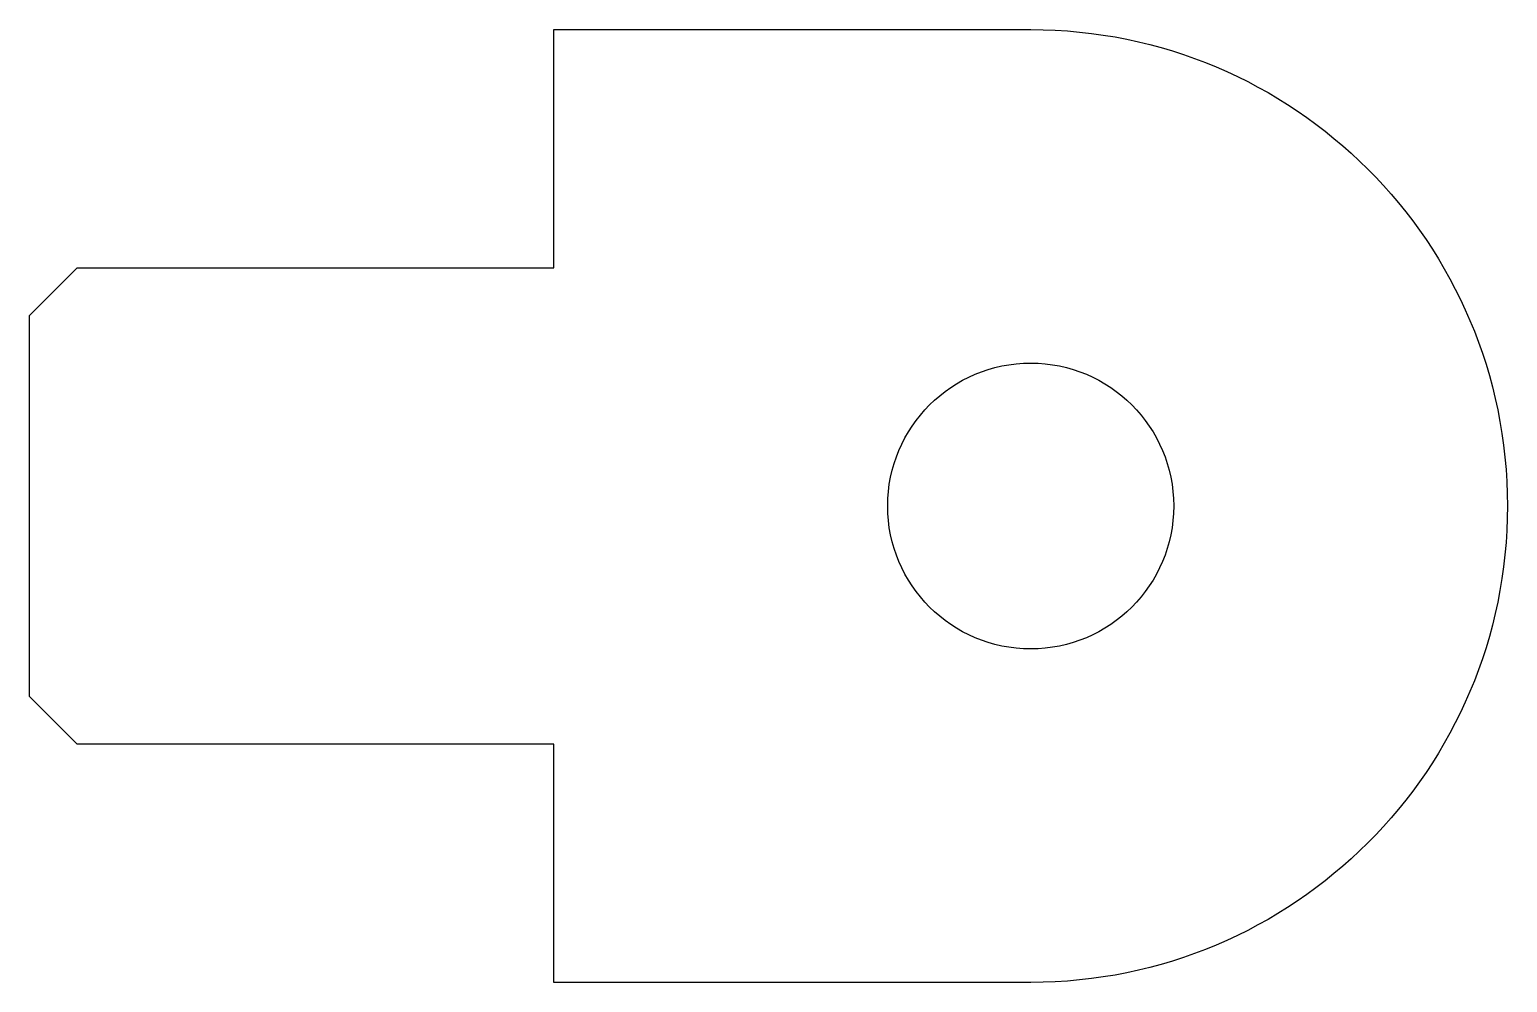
# Model space of a CAD drawing. Header units: millimetres. Extents: x 26.5 to 42, y 25.5 to 35.5.
import ezdxf

# ---------------------------------------------------------------- set-up
doc = ezdxf.new("R2010")
doc.units = ezdxf.units.MM
doc.layers.get('0').update_dxf_attribs({"linetype": 'CONTINUOUS'})

msp = doc.modelspace()

# ---------------------------------------------------------------- linework, layer by layer
msp.add_lwpolyline([(27, 28), (26.5, 28.5), (26.5, 32.5), (27, 33), (32, 33), (32, 35.5), (37, 35.5, -1), (37, 25.5), (32, 25.5), (32, 28)], format="xyb", close=True)
msp.add_circle((37, 30.5), 1.5)

doc.saveas('drawing.dxf')
